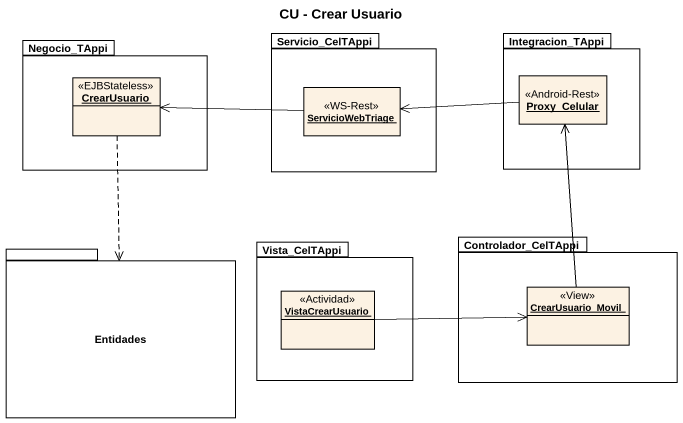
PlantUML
@startuml
title CU - Crear Usuario
hide circle
hide empty members
package Servicio_CelTAppi {
  object ServicioWebTriage <<WS-Rest>>
}
package Integracion_TAppi {
  object Proxy_Celular <<Android-Rest>>
}
package Negocio_TAppi {
  object CrearUsuario <<EJBStateless>>
}
package Entidades {
}
package Vista_CelTAppi {
  object VistaCrearUsuario <<Actividad>>
}
package Controlador_CelTAppi {
  object CrearUsuario_Movil <<View>>
}
CrearUsuario ..> Entidades
Proxy_Celular -left-> ServicioWebTriage
ServicioWebTriage -left-> CrearUsuario
VistaCrearUsuario -right-> CrearUsuario_Movil
CrearUsuario_Movil -up-> Proxy_Celular
@enduml
